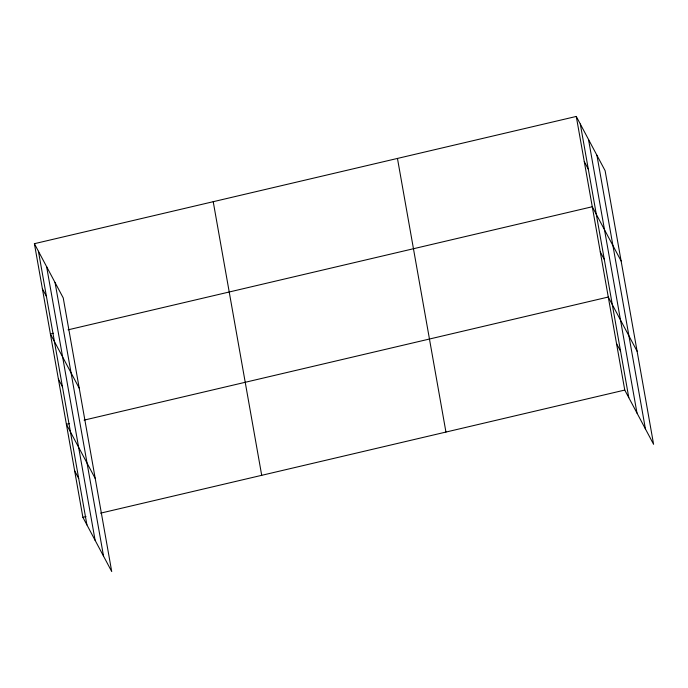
<?xml version="1.0" encoding="UTF-8"?>
<svg xmlns="http://www.w3.org/2000/svg" width="688" height="688" viewBox="0 0 688 688"><rect width="100%" height="100%" fill="white"/><g stroke="black" fill="none" stroke-linecap="round" stroke-linejoin="round"><path stroke-width="1.03" d="M34.4 243.69L63.236 297.93L111.723 571.556L82.887 517.316L34.4 243.69L576.277 116.444L605.113 170.684L653.6 444.31L624.764 390.07L576.277 116.444M53.518 333.25L50.405 333.99L79.24 388.221M68.078 329.836L592.273 206.744L621.118 260.984M69.522 423.55L66.401 424.281L95.245 478.521M84.074 420.136L608.278 297.035L637.114 351.276M82.887 517.316L86.009 516.585M100.56 513.162L624.764 390.07M584.275 161.594L588.309 169.179M600.271 251.894L604.313 259.479M616.517 343.553L620.55 351.147M42.398 288.84L46.431 296.425M58.403 379.131L62.436 386.725M74.648 470.798L78.681 478.384M596.926 155.29L645.413 428.916M588.498 139.432L636.985 413.049M580.311 124.038L628.798 397.655M397.458 158.438L445.944 432.064M213.22 201.696L261.707 475.322M55.057 282.536L103.544 556.162M46.621 266.669L95.107 540.295M38.433 251.275L86.92 524.901"/></g></svg>
